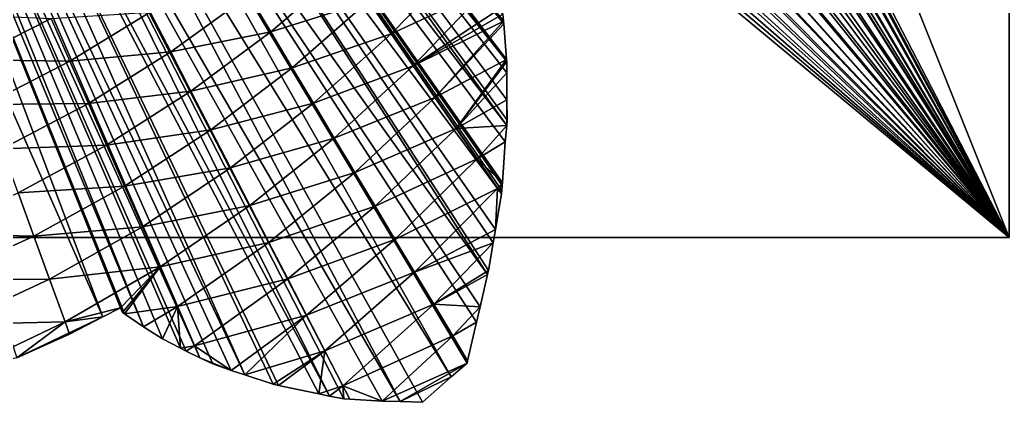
# Model space of a CAD drawing. Header units: inches. Extents: x 62 to 1153, y 3 to 780.
# Drawn here: x 1134.67 to 1150.82, y 719.64 to 725.88 of the extents above; entities that cross this region are included whole.
import ezdxf

# ---------------------------------------------------------------- set-up
doc = ezdxf.new("R2010")
doc.units = ezdxf.units.IN
doc.header["$MEASUREMENT"] = 0
doc.layers.add('ConstLine', color=6, linetype='Continuous')
doc.layers.add('ObjLayer', color=2, linetype='Continuous')

msp = doc.modelspace()

# ---------------------------------------------------------------- linework, layer by layer
at = {"layer": 'ConstLine'}
for points in [[(1130.817, 722.324), (1130.817, 772.324), (1150.817, 722.324)], [(1150.817, 722.324), (1130.817, 772.324), (1150.817, 772.324)], [(1150.817, 772.324, 4), (1137.978, 747.129, 4), (1150.817, 722.324, 4)], [(1150.817, 772.324), (1150.817, 722.324, 4), (1150.817, 722.324)], [(1150.817, 722.324, 4), (1150.817, 772.324), (1150.817, 772.324, 4)], [(1137.918, 746.626, 4), (1150.817, 722.324, 4), (1137.978, 747.129, 4)], [(1137.888, 746.362, 4), (1150.817, 722.324, 4), (1137.918, 746.626, 4)], [(1137.738, 745.806, 4), (1150.817, 722.324, 4), (1137.888, 746.362, 4)], [(1137.688, 745.614, 4), (1150.817, 722.324, 4), (1137.738, 745.806, 4)], [(1137.429, 744.977, 4), (1150.817, 722.324, 4), (1137.688, 745.614, 4)], [(1137.398, 744.897, 4), (1150.817, 722.324, 4), (1137.429, 744.977, 4)], [(1137.18, 744.484, 4), (1150.817, 722.324, 4), (1137.398, 744.897, 4)], [(1137.035, 744.218, 4), (1150.817, 722.324, 4), (1137.18, 744.484, 4)], [(1136.617, 743.581, 4), (1150.817, 722.324, 4), (1137.005, 744.174, 4)], [(1137.005, 744.174, 4), (1150.817, 722.324, 4), (1137.035, 744.218, 4)], [(1136.495, 743.427, 4), (1150.817, 722.324, 4), (1136.617, 743.581, 4)], [(1136.164, 742.985, 4), (1150.817, 722.324, 4), (1136.495, 743.427, 4)], [(1135.941, 742.732, 4), (1150.817, 722.324, 4), (1136.164, 742.985, 4)], [(1135.686, 742.427, 4), (1150.817, 722.324, 4), (1135.941, 742.732, 4)], [(1135.361, 742.092, 4), (1150.817, 722.324, 4), (1135.686, 742.427, 4)], [(1135.19, 741.906, 4), (1150.817, 722.324, 4), (1135.361, 742.092, 4)], [(1134.766, 741.506, 4), (1150.817, 722.324, 4), (1135.19, 741.906, 4)], [(1134.68, 741.42, 4), (1150.817, 722.324, 4), (1134.766, 741.506, 4)], [(1134.163, 740.972, 4), (1150.817, 722.324, 4), (1134.68, 741.42, 4)], [(1133.624, 740.551, 4), (1150.817, 722.324, 4), (1134.126, 740.943, 4)], [(1134.126, 740.943, 4), (1150.817, 722.324, 4), (1134.158, 740.968, 4)], [(1134.158, 740.968, 4), (1150.817, 722.324, 4), (1134.163, 740.972, 4)], [(1133.081, 740.165, 4), (1150.817, 722.324, 4), (1133.556, 740.506, 4)], [(1133.556, 740.506, 4), (1150.817, 722.324, 4), (1133.624, 740.551, 4)], [(1132.949, 740.084, 4), (1150.817, 722.324, 4), (1133.081, 740.165, 4)], [(1132.532, 739.808, 4), (1150.817, 722.324, 4), (1132.949, 740.084, 4)], [(1132.342, 739.702, 4), (1150.817, 722.324, 4), (1132.532, 739.808, 4)], [(1131.976, 739.481, 4), (1150.817, 722.324, 4), (1132.342, 739.702, 4)], [(1131.413, 739.183, 4), (1150.817, 722.324, 4), (1131.734, 739.358, 4)], [(1131.734, 739.358, 4), (1150.817, 722.324, 4), (1131.976, 739.481, 4)], [(1131.125, 739.052, 4), (1150.817, 722.324, 4), (1131.413, 739.183, 4)], [(1130.844, 738.913, 4), (1150.817, 722.324, 4), (1131.125, 739.052, 4)], [(1130.844, 738.913, 4), (1130.817, 722.324, 4), (1150.817, 722.324, 4)], [(1133.918, 736.642, 36.5), (1142.619, 725.197, 22.196), (1142.615, 725.234, 22.159)], [(1133.918, 736.642, 36.5), (1142.615, 725.234, 22.159), (1142.567, 725.812, 21.557)], [(1133.918, 736.642, 36.5), (1142.567, 725.812, 21.557), (1142.562, 725.859, 21.511)], [(1133.918, 736.642, 36.5), (1142.562, 725.859, 21.511), (1142.552, 725.974, 21.393)], [(1133.918, 736.642, 36.5), (1134.192, 735.807, 36.5), (1142.619, 725.197, 22.196)], [(1134.192, 735.807, 36.5), (1142.622, 724.239, 23.097), (1142.619, 724.575, 22.785)], [(1134.192, 735.807, 36.5), (1142.619, 724.575, 22.785), (1142.621, 725.016, 22.362)], [(1134.192, 735.807, 36.5), (1142.621, 725.016, 22.362), (1142.619, 725.197, 22.196)], [(1134.192, 735.807, 36.5), (1142.616, 724.155, 23.168), (1142.622, 724.239, 23.097)], [(1134.192, 735.807, 36.5), (1134.469, 734.775, 36.5), (1142.616, 724.155, 23.168)], [(1136.027, 721.033, 20.056), (1130.501, 735.662, 36.5), (1129.703, 735.399, 36.5)], [(1130.501, 735.662, 36.5), (1136.315, 721.18, 20.109), (1130.559, 735.517, 36.5)], [(1136.315, 721.18, 20.109), (1130.501, 735.662, 36.5), (1136.027, 721.033, 20.056)], [(1130.559, 735.517, 36.5), (1136.377, 721.08, 20.25), (1136.691, 720.87, 20.662)], [(1130.559, 735.517, 36.5), (1136.691, 720.87, 20.662), (1131.005, 734.96, 36.5)], [(1130.559, 735.517, 36.5), (1136.347, 721.101, 20.209), (1136.377, 721.08, 20.25)], [(1130.559, 735.517, 36.5), (1136.315, 721.18, 20.109), (1136.347, 721.101, 20.209)], [(1136.027, 721.033, 20.056), (1129.703, 735.399, 36.5), (1134.625, 720.362, 19.848)], [(1131.005, 734.96, 36.5), (1137.609, 720.36, 21.838), (1131.591, 734.305, 36.5)], [(1131.005, 734.96, 36.5), (1136.691, 720.87, 20.662), (1136.999, 720.671, 21.083)], [(1131.005, 734.96, 36.5), (1137.385, 720.472, 21.556), (1137.609, 720.36, 21.838)], [(1131.005, 734.96, 36.5), (1137.293, 720.52, 21.445), (1137.385, 720.472, 21.556)], [(1131.005, 734.96, 36.5), (1136.999, 720.671, 21.083), (1137.293, 720.52, 21.445)], [(1134.469, 734.775, 36.5), (1142.594, 723.888, 23.403), (1142.616, 724.155, 23.168)], [(1134.469, 734.775, 36.5), (1142.529, 723.037, 24.128), (1142.537, 723.094, 24.083)], [(1134.469, 734.775, 36.5), (1134.732, 733.518, 36.5), (1142.529, 723.037, 24.128)], [(1134.469, 734.775, 36.5), (1142.537, 723.094, 24.083), (1142.543, 723.174, 24.014)], [(1134.469, 734.775, 36.5), (1142.543, 723.174, 24.014), (1142.547, 723.217, 23.975)], [(1134.469, 734.775, 36.5), (1142.547, 723.217, 23.975), (1142.594, 723.888, 23.403)], [(1131.591, 734.305, 36.5), (1138.341, 720.085, 22.75), (1132.346, 733.55, 36.5)], [(1131.591, 734.305, 36.5), (1137.609, 720.36, 21.838), (1137.82, 720.262, 22.115)], [(1131.591, 734.305, 36.5), (1138.12, 720.157, 22.475), (1138.341, 720.085, 22.75)], [(1131.591, 734.305, 36.5), (1137.82, 720.262, 22.115), (1138.12, 720.157, 22.475)], [(1132.346, 733.55, 36.5), (1139.548, 719.776, 24.178), (1139.727, 719.738, 24.384)], [(1132.346, 733.55, 36.5), (1139.727, 719.738, 24.384), (1133.303, 732.693, 36.5)], [(1132.346, 733.55, 36.5), (1138.341, 720.085, 22.75), (1138.803, 719.931, 23.318)], [(1132.346, 733.55, 36.5), (1138.803, 719.931, 23.318), (1138.893, 719.91, 23.418)], [(1132.346, 733.55, 36.5), (1138.893, 719.91, 23.418), (1139.548, 719.776, 24.178)], [(1134.732, 733.518, 36.5), (1142.431, 722.456, 24.612), (1142.529, 723.037, 24.128)], [(1134.732, 733.518, 36.5), (1142.305, 721.725, 25.217), (1142.319, 721.786, 25.17)], [(1134.732, 733.518, 36.5), (1134.964, 732, 36.5), (1142.305, 721.725, 25.217)], [(1134.732, 733.518, 36.5), (1142.319, 721.786, 25.17), (1142.397, 722.237, 24.789)], [(1134.732, 733.518, 36.5), (1142.397, 722.237, 24.789), (1142.431, 722.456, 24.612)], [(1133.303, 732.693, 36.5), (1140.88, 719.65, 25.73), (1134.502, 731.733, 36.5)], [(1133.303, 732.693, 36.5), (1139.727, 719.738, 24.384), (1139.957, 719.694, 24.658)], [(1133.303, 732.693, 36.5), (1139.957, 719.694, 24.658), (1140.058, 719.685, 24.767)], [(1133.303, 732.693, 36.5), (1140.058, 719.685, 24.767), (1140.582, 719.657, 25.373)], [(1133.303, 732.693, 36.5), (1140.582, 719.657, 25.373), (1140.88, 719.65, 25.73)], [(1141.711, 720.05, 26.255), (1134.964, 732, 36.5), (1134.502, 731.733, 36.5)], [(1141.969, 720.277, 26.305), (1134.964, 732, 36.5), (1141.711, 720.05, 26.255)], [(1134.964, 732, 36.5), (1141.969, 720.277, 26.305), (1141.979, 720.315, 26.274)], [(1134.964, 732, 36.5), (1141.979, 720.315, 26.274), (1142.125, 720.947, 25.8)], [(1134.964, 732, 36.5), (1142.125, 720.947, 25.8), (1142.184, 721.192, 25.611)], [(1134.964, 732, 36.5), (1142.184, 721.192, 25.611), (1142.305, 721.725, 25.217)], [(1141.711, 720.05, 26.255), (1134.502, 731.733, 36.5), (1141.245, 719.638, 26.162)], [(1134.502, 731.733, 36.5), (1140.88, 719.65, 25.73), (1141.245, 719.638, 26.162)], [(1141.908, 726.851, 19.881), (1140.729, 725.651, 19.677), (1140.362, 726.184, 18.851)], [(1141.908, 726.851, 19.881), (1142.284, 726.373, 20.722), (1140.729, 725.651, 19.677)], [(1139.988, 726.728, 18.035), (1138.765, 725.683, 17.846), (1138.407, 726.281, 17.048)], [(1140.362, 726.184, 18.851), (1138.765, 725.683, 17.846), (1139.988, 726.728, 18.035)], [(1138.407, 726.281, 17.048), (1137.134, 725.355, 16.873), (1136.8, 726.004, 16.094)], [(1138.765, 725.683, 17.846), (1137.134, 725.355, 16.873), (1138.407, 726.281, 17.048)], [(1142.284, 726.373, 20.722), (1141.09, 725.127, 20.512), (1140.729, 725.651, 19.677)], [(1142.284, 726.373, 20.722), (1142.491, 726.052, 21.251), (1141.09, 725.127, 20.512)], [(1140.362, 726.184, 18.851), (1139.117, 725.096, 18.654), (1138.765, 725.683, 17.846)], [(1140.729, 725.651, 19.677), (1139.117, 725.096, 18.654), (1140.362, 726.184, 18.851)], [(1135.185, 725.901, 15.177), (1133.851, 725.228, 15.041), (1133.582, 725.969, 14.301)], [(1136.8, 726.004, 16.094), (1135.49, 725.204, 15.936), (1135.185, 725.901, 15.177)], [(1137.134, 725.355, 16.873), (1135.49, 725.204, 15.936), (1136.8, 726.004, 16.094)], [(1142.491, 726.052, 21.251), (1142.552, 725.974, 21.393), (1141.09, 725.127, 20.512)], [(1142.552, 725.974, 21.393), (1142.562, 725.859, 21.511), (1141.09, 725.127, 20.512)], [(1135.49, 725.204, 15.936), (1133.851, 725.228, 15.041), (1135.185, 725.901, 15.177)], [(1142.562, 725.859, 21.511), (1141.444, 724.613, 21.357), (1141.09, 725.127, 20.512)], [(1142.562, 725.859, 21.511), (1142.567, 725.812, 21.557), (1141.444, 724.613, 21.357)], [(1142.567, 725.812, 21.557), (1142.615, 725.234, 22.159), (1141.444, 724.613, 21.357)], [(1138.765, 725.683, 17.846), (1137.464, 724.716, 17.662), (1137.134, 725.355, 16.873)], [(1139.117, 725.096, 18.654), (1137.464, 724.716, 17.662), (1138.765, 725.683, 17.846)], [(1140.729, 725.651, 19.677), (1139.463, 724.518, 19.472), (1139.117, 725.096, 18.654)], [(1141.09, 725.127, 20.512), (1139.463, 724.518, 19.472), (1140.729, 725.651, 19.677)], [(1137.134, 725.355, 16.873), (1135.791, 724.516, 16.706), (1135.49, 725.204, 15.936)], [(1137.464, 724.716, 17.662), (1135.791, 724.516, 16.706), (1137.134, 725.355, 16.873)], [(1135.49, 725.204, 15.936), (1134.118, 724.496, 15.791), (1133.851, 725.228, 15.041)], [(1135.791, 724.516, 16.706), (1134.118, 724.496, 15.791), (1135.49, 725.204, 15.936)], [(1141.09, 725.127, 20.512), (1139.803, 723.949, 20.301), (1139.463, 724.518, 19.472)], [(1141.09, 725.127, 20.512), (1141.444, 724.613, 21.357), (1139.803, 723.949, 20.301)], [(1142.615, 725.234, 22.159), (1141.791, 724.108, 22.214), (1141.444, 724.613, 21.357)], [(1142.615, 725.234, 22.159), (1142.619, 725.197, 22.196), (1141.791, 724.108, 22.214)], [(1142.619, 725.197, 22.196), (1142.621, 725.016, 22.362), (1141.791, 724.108, 22.214)], [(1139.117, 725.096, 18.654), (1137.789, 724.085, 18.461), (1137.464, 724.716, 17.662)], [(1139.463, 724.518, 19.472), (1137.789, 724.085, 18.461), (1139.117, 725.096, 18.654)], [(1142.621, 725.016, 22.362), (1142.619, 724.575, 22.785), (1141.791, 724.108, 22.214)], [(1137.464, 724.716, 17.662), (1136.088, 723.836, 17.486), (1135.791, 724.516, 16.706)], [(1137.789, 724.085, 18.461), (1136.088, 723.836, 17.486), (1137.464, 724.716, 17.662)], [(1135.791, 724.516, 16.706), (1134.381, 723.772, 16.552), (1134.118, 724.496, 15.791)], [(1136.088, 723.836, 17.486), (1134.381, 723.772, 16.552), (1135.791, 724.516, 16.706)], [(1139.463, 724.518, 19.472), (1138.109, 723.464, 19.272), (1137.789, 724.085, 18.461)], [(1139.803, 723.949, 20.301), (1138.109, 723.464, 19.272), (1139.463, 724.518, 19.472)], [(1141.444, 724.613, 21.357), (1140.138, 723.389, 21.142), (1139.803, 723.949, 20.301)], [(1141.444, 724.613, 21.357), (1141.791, 724.108, 22.214), (1140.138, 723.389, 21.142)], [(1142.619, 724.575, 22.785), (1142.616, 724.155, 23.168), (1141.791, 724.108, 22.214)], [(1142.619, 724.575, 22.785), (1142.622, 724.239, 23.097), (1142.616, 724.155, 23.168)], [(1142.616, 724.155, 23.168), (1142.132, 723.613, 23.081), (1141.791, 724.108, 22.214)], [(1142.616, 724.155, 23.168), (1142.594, 723.888, 23.403), (1142.132, 723.613, 23.081)], [(1137.789, 724.085, 18.461), (1136.382, 723.165, 18.277), (1136.088, 723.836, 17.486)], [(1138.109, 723.464, 19.272), (1136.382, 723.165, 18.277), (1137.789, 724.085, 18.461)], [(1141.791, 724.108, 22.214), (1140.468, 722.838, 21.994), (1140.138, 723.389, 21.142)], [(1141.791, 724.108, 22.214), (1142.132, 723.613, 23.081), (1140.468, 722.838, 21.994)], [(1136.088, 723.836, 17.486), (1134.642, 723.055, 17.324), (1134.381, 723.772, 16.552)], [(1136.382, 723.165, 18.277), (1134.642, 723.055, 17.324), (1136.088, 723.836, 17.486)], [(1139.803, 723.949, 20.301), (1138.425, 722.851, 20.095), (1138.109, 723.464, 19.272)], [(1140.138, 723.389, 21.142), (1138.425, 722.851, 20.095), (1139.803, 723.949, 20.301)], [(1142.594, 723.888, 23.403), (1142.547, 723.217, 23.975), (1142.132, 723.613, 23.081)], [(1142.132, 723.613, 23.081), (1140.793, 722.296, 22.86), (1140.468, 722.838, 21.994)], [(1142.132, 723.613, 23.081), (1142.467, 723.126, 23.961), (1140.793, 722.296, 22.86)], [(1142.132, 723.613, 23.081), (1142.547, 723.217, 23.975), (1142.467, 723.126, 23.961)], [(1138.109, 723.464, 19.272), (1136.672, 722.502, 19.081), (1136.382, 723.165, 18.277)], [(1138.425, 722.851, 20.095), (1136.672, 722.502, 19.081), (1138.109, 723.464, 19.272)], [(1140.138, 723.389, 21.142), (1138.737, 722.246, 20.93), (1138.425, 722.851, 20.095)], [(1140.468, 722.838, 21.994), (1138.737, 722.246, 20.93), (1140.138, 723.389, 21.142)], [(1142.547, 723.217, 23.975), (1142.543, 723.174, 24.014), (1142.467, 723.126, 23.961)], [(1134.9, 722.346, 18.107), (1133.132, 722.384, 17.179), (1134.642, 723.055, 17.324)], [(1136.382, 723.165, 18.277), (1134.9, 722.346, 18.107), (1134.642, 723.055, 17.324)], [(1136.672, 722.502, 19.081), (1134.9, 722.346, 18.107), (1136.382, 723.165, 18.277)], [(1142.467, 723.126, 23.961), (1141.113, 721.762, 23.739), (1140.793, 722.296, 22.86)], [(1142.467, 723.126, 23.961), (1142.431, 722.456, 24.612), (1141.113, 721.762, 23.739)], [(1142.467, 723.126, 23.961), (1142.529, 723.037, 24.128), (1142.431, 722.456, 24.612)], [(1142.543, 723.174, 24.014), (1142.537, 723.094, 24.083), (1142.467, 723.126, 23.961)], [(1142.467, 723.126, 23.961), (1142.537, 723.094, 24.083), (1142.529, 723.037, 24.128)], [(1138.425, 722.851, 20.095), (1136.959, 721.846, 19.897), (1136.672, 722.502, 19.081)], [(1138.737, 722.246, 20.93), (1136.959, 721.846, 19.897), (1138.425, 722.851, 20.095)], [(1140.468, 722.838, 21.994), (1139.045, 721.649, 21.779), (1138.737, 722.246, 20.93)], [(1140.793, 722.296, 22.86), (1139.045, 721.649, 21.779), (1140.468, 722.838, 21.994)], [(1134.9, 722.346, 18.107), (1133.35, 721.642, 17.956), (1133.132, 722.384, 17.179)], [(1136.672, 722.502, 19.081), (1135.156, 721.644, 18.904), (1134.9, 722.346, 18.107)], [(1136.959, 721.846, 19.897), (1135.156, 721.644, 18.904), (1136.672, 722.502, 19.081)], [(1142.431, 722.456, 24.612), (1142.397, 722.237, 24.789), (1141.113, 721.762, 23.739)], [(1150.817, 722.324, 4), (1130.817, 722.324), (1150.817, 722.324)], [(1130.817, 722.324), (1150.817, 722.324, 4), (1130.817, 722.324, 4)], [(1135.156, 721.644, 18.904), (1133.35, 721.642, 17.956), (1134.9, 722.346, 18.107)], [(1138.737, 722.246, 20.93), (1137.243, 721.198, 20.728), (1136.959, 721.846, 19.897)], [(1139.045, 721.649, 21.779), (1137.243, 721.198, 20.728), (1138.737, 722.246, 20.93)], [(1140.793, 722.296, 22.86), (1139.349, 721.06, 22.641), (1139.045, 721.649, 21.779)], [(1140.793, 722.296, 22.86), (1141.113, 721.762, 23.739), (1139.349, 721.06, 22.641)], [(1142.397, 722.237, 24.789), (1141.427, 721.236, 24.632), (1141.113, 721.762, 23.739)], [(1142.397, 722.237, 24.789), (1142.319, 721.786, 25.17), (1141.427, 721.236, 24.632)], [(1136.959, 721.846, 19.897), (1135.409, 720.949, 19.715), (1135.156, 721.644, 18.904)], [(1136.959, 721.846, 19.897), (1136.315, 721.18, 20.109), (1135.409, 720.949, 19.715)], [(1136.959, 721.846, 19.897), (1136.347, 721.101, 20.209), (1136.315, 721.18, 20.109)], [(1136.959, 721.846, 19.897), (1136.377, 721.08, 20.25), (1136.347, 721.101, 20.209)], [(1137.243, 721.198, 20.728), (1136.377, 721.08, 20.25), (1136.959, 721.846, 19.897)], [(1141.113, 721.762, 23.739), (1139.648, 720.479, 23.519), (1139.349, 721.06, 22.641)], [(1141.113, 721.762, 23.739), (1141.427, 721.236, 24.632), (1139.648, 720.479, 23.519)], [(1142.319, 721.786, 25.17), (1142.305, 721.725, 25.217), (1141.427, 721.236, 24.632)], [(1142.305, 721.725, 25.217), (1142.184, 721.192, 25.611), (1141.427, 721.236, 24.632)], [(1135.156, 721.644, 18.904), (1133.566, 720.905, 18.747), (1133.35, 721.642, 17.956)], [(1135.409, 720.949, 19.715), (1133.566, 720.905, 18.747), (1135.156, 721.644, 18.904)], [(1139.045, 721.649, 21.779), (1137.523, 720.556, 21.572), (1137.243, 721.198, 20.728)], [(1139.349, 721.06, 22.641), (1137.523, 720.556, 21.572), (1139.045, 721.649, 21.779)], [(1136.315, 721.18, 20.109), (1136.027, 721.033, 20.056), (1135.409, 720.949, 19.715)], [(1137.243, 721.198, 20.728), (1136.691, 720.87, 20.662), (1136.377, 721.08, 20.25)], [(1136.999, 720.671, 21.083), (1136.691, 720.87, 20.662), (1137.243, 721.198, 20.728)], [(1137.293, 720.52, 21.445), (1136.999, 720.671, 21.083), (1137.243, 721.198, 20.728)], [(1137.523, 720.556, 21.572), (1137.293, 720.52, 21.445), (1137.243, 721.198, 20.728)], [(1141.427, 721.236, 24.632), (1139.944, 719.905, 24.413), (1139.648, 720.479, 23.519)], [(1141.427, 721.236, 24.632), (1141.737, 720.719, 25.54), (1139.944, 719.905, 24.413)], [(1141.427, 721.236, 24.632), (1142.184, 721.192, 25.611), (1141.737, 720.719, 25.54)], [(1142.184, 721.192, 25.611), (1142.125, 720.947, 25.8), (1141.737, 720.719, 25.54)], [(1135.409, 720.949, 19.715), (1133.781, 720.174, 19.552), (1133.566, 720.905, 18.747)], [(1135.409, 720.949, 19.715), (1134.625, 720.362, 19.848), (1133.781, 720.174, 19.552)], [(1136.027, 721.033, 20.056), (1134.625, 720.362, 19.848), (1135.481, 720.75, 19.953)], [(1135.481, 720.75, 19.953), (1134.625, 720.362, 19.848), (1135.409, 720.949, 19.715)], [(1136.027, 721.033, 20.056), (1135.481, 720.75, 19.953), (1135.409, 720.949, 19.715)], [(1139.349, 721.06, 22.641), (1138.12, 720.157, 22.475), (1137.523, 720.556, 21.572)], [(1138.341, 720.085, 22.75), (1138.12, 720.157, 22.475), (1139.349, 721.06, 22.641)], [(1139.648, 720.479, 23.519), (1138.341, 720.085, 22.75), (1139.349, 721.06, 22.641)], [(1142.125, 720.947, 25.8), (1141.979, 720.315, 26.274), (1141.737, 720.719, 25.54)], [(1141.737, 720.719, 25.54), (1140.582, 719.657, 25.373), (1139.944, 719.905, 24.413)], [(1141.737, 720.719, 25.54), (1141.969, 720.277, 26.305), (1140.582, 719.657, 25.373)], [(1141.737, 720.719, 25.54), (1141.979, 720.315, 26.274), (1141.969, 720.277, 26.305)], [(1137.523, 720.556, 21.572), (1137.385, 720.472, 21.556), (1137.293, 720.52, 21.445)], [(1137.609, 720.36, 21.838), (1137.385, 720.472, 21.556), (1137.523, 720.556, 21.572)], [(1138.12, 720.157, 22.475), (1137.609, 720.36, 21.838), (1137.523, 720.556, 21.572)], [(1139.648, 720.479, 23.519), (1138.803, 719.931, 23.318), (1138.341, 720.085, 22.75)], [(1139.648, 720.479, 23.519), (1138.893, 719.91, 23.418), (1138.803, 719.931, 23.318)], [(1139.548, 719.776, 24.178), (1138.893, 719.91, 23.418), (1139.648, 720.479, 23.519)], [(1139.944, 719.905, 24.413), (1139.548, 719.776, 24.178), (1139.648, 720.479, 23.519)], [(1138.12, 720.157, 22.475), (1137.82, 720.262, 22.115), (1137.609, 720.36, 21.838)], [(1141.969, 720.277, 26.305), (1140.88, 719.65, 25.73), (1140.582, 719.657, 25.373)], [(1141.969, 720.277, 26.305), (1141.711, 720.05, 26.255), (1140.88, 719.65, 25.73)], [(1141.711, 720.05, 26.255), (1141.245, 719.638, 26.162), (1140.88, 719.65, 25.73)], [(1139.944, 719.905, 24.413), (1139.727, 719.738, 24.384), (1139.548, 719.776, 24.178)], [(1139.957, 719.694, 24.658), (1139.727, 719.738, 24.384), (1139.944, 719.905, 24.413)], [(1140.058, 719.685, 24.767), (1139.957, 719.694, 24.658), (1139.944, 719.905, 24.413)], [(1139.944, 719.905, 24.413), (1140.582, 719.657, 25.373), (1140.058, 719.685, 24.767)]]:
    msp.add_3dface(points, dxfattribs=at)
at = {"layer": 'ObjLayer'}
for p, q in [((1150.817, 772.324), (1150.817, 722.324)), ((1150.817, 772.324, 4), (1150.817, 722.324, 4)), ((1130.501, 735.662, 36.5), (1136.315, 721.18, 20.109)), ((1134.964, 732, 36.5), (1141.979, 720.315, 26.274)), ((1141.245, 719.638, 26.162), (1134.502, 731.733, 36.5)), ((1142.562, 725.859, 21.511), (1142.552, 725.974, 21.393)), ((1142.567, 725.812, 21.557), (1142.562, 725.859, 21.511)), ((1142.615, 725.234, 22.159), (1142.567, 725.812, 21.557)), ((1142.619, 725.197, 22.196), (1142.615, 725.234, 22.159)), ((1142.621, 725.016, 22.362), (1142.619, 725.197, 22.196)), ((1142.619, 724.575, 22.785), (1142.621, 725.016, 22.362)), ((1142.622, 724.239, 23.097), (1142.619, 724.575, 22.785)), ((1142.594, 723.888, 23.403), (1142.616, 724.155, 23.168)), ((1142.616, 724.155, 23.168), (1142.622, 724.239, 23.097)), ((1142.547, 723.217, 23.975), (1142.594, 723.888, 23.403)), ((1142.543, 723.174, 24.014), (1142.547, 723.217, 23.975)), ((1142.431, 722.456, 24.612), (1142.529, 723.037, 24.128)), ((1142.529, 723.037, 24.128), (1142.537, 723.094, 24.083)), ((1142.537, 723.094, 24.083), (1142.543, 723.174, 24.014)), ((1142.397, 722.237, 24.789), (1142.431, 722.456, 24.612)), ((1150.817, 722.324), (1130.817, 722.324)), ((1150.817, 722.324, 4), (1130.817, 722.324, 4)), ((1142.319, 721.786, 25.17), (1142.397, 722.237, 24.789)), ((1150.817, 722.324, 4), (1150.817, 722.324)), ((1142.184, 721.192, 25.611), (1142.305, 721.725, 25.217)), ((1142.305, 721.725, 25.217), (1142.319, 721.786, 25.17)), ((1136.027, 721.033, 20.056), (1136.315, 721.18, 20.109)), ((1136.315, 721.18, 20.109), (1136.347, 721.101, 20.209)), ((1136.347, 721.101, 20.209), (1136.377, 721.08, 20.25)), ((1136.377, 721.08, 20.25), (1136.691, 720.87, 20.662)), ((1142.125, 720.947, 25.8), (1142.184, 721.192, 25.611)), ((1135.481, 720.75, 19.953), (1136.027, 721.033, 20.056)), ((1141.979, 720.315, 26.274), (1142.125, 720.947, 25.8)), ((1136.691, 720.87, 20.662), (1136.999, 720.671, 21.083)), ((1134.625, 720.362, 19.848), (1135.481, 720.75, 19.953)), ((1136.999, 720.671, 21.083), (1137.293, 720.52, 21.445)), ((1137.293, 720.52, 21.445), (1137.385, 720.472, 21.556)), ((1137.385, 720.472, 21.556), (1137.609, 720.36, 21.838)), ((1137.609, 720.36, 21.838), (1137.82, 720.262, 22.115)), ((1141.711, 720.05, 26.255), (1141.969, 720.277, 26.305)), ((1141.969, 720.277, 26.305), (1141.979, 720.315, 26.274)), ((1137.82, 720.262, 22.115), (1138.12, 720.157, 22.475)), ((1138.12, 720.157, 22.475), (1138.341, 720.085, 22.75)), ((1138.341, 720.085, 22.75), (1138.803, 719.931, 23.318)), ((1141.245, 719.638, 26.162), (1141.711, 720.05, 26.255)), ((1138.803, 719.931, 23.318), (1138.893, 719.91, 23.418)), ((1138.893, 719.91, 23.418), (1139.548, 719.776, 24.178)), ((1139.548, 719.776, 24.178), (1139.727, 719.738, 24.384)), ((1139.727, 719.738, 24.384), (1139.957, 719.694, 24.658)), ((1139.957, 719.694, 24.658), (1140.058, 719.685, 24.767)), ((1140.058, 719.685, 24.767), (1140.582, 719.657, 25.373)), ((1140.582, 719.657, 25.373), (1140.88, 719.65, 25.73)), ((1140.88, 719.65, 25.73), (1141.245, 719.638, 26.162))]:
    msp.add_line(p, q, dxfattribs=at)

doc.saveas('drawing.dxf')
